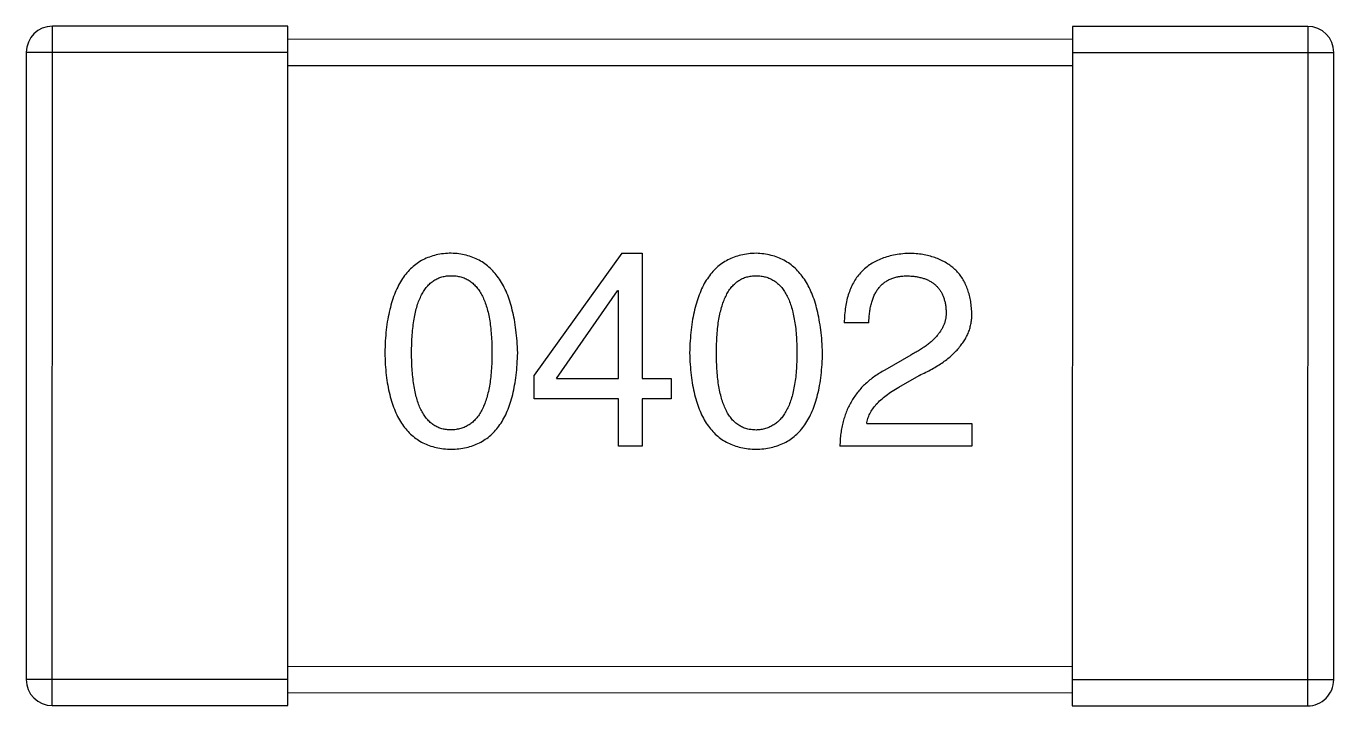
# Model space of a CAD drawing. Header units: inches. Extents: x -29 to 164, y -51 to 83.
# Drawn here: x 155.16 to 156.16, y 19.866 to 20.386 of the extents above; entities that cross this region are included whole.
import ezdxf

# ---------------------------------------------------------------- set-up
doc = ezdxf.new("R2010")
doc.units = ezdxf.units.IN
doc.header["$LTSCALE"] = 1.21
doc.header["$MEASUREMENT"] = 0
doc.layers.get('0').update_dxf_attribs({"linetype": 'CONTINUOUS'})

msp = doc.modelspace()

# ---------------------------------------------------------------- linework, layer by layer
at = {"color": 7, "linetype": 'Continuous'}
for p, q in [((155.1801, 19.8661), (155.1802, 20.3861)), ((155.3602, 20.3861), (155.1802, 20.3861)), ((155.3601, 19.8661), (155.3602, 20.3861)), ((155.9602, 20.3859), (155.9601, 19.8659)), ((156.1402, 20.3859), (155.9602, 20.3859)), ((156.1402, 20.3859), (156.1401, 19.8659)), ((155.9602, 20.3759), (155.3602, 20.3761)), ((155.1602, 20.3661), (155.1601, 19.8861)), ((155.1602, 20.3661), (155.3602, 20.3661)), ((155.9602, 20.3659), (156.1602, 20.3659)), ((156.1601, 19.8859), (156.1602, 20.3659)), ((155.3602, 20.3561), (155.9602, 20.3559)), ((155.6157, 20.2123), (155.5485, 20.1189)), ((155.6157, 20.2123), (155.6313, 20.2123)), ((155.6313, 20.2123), (155.6313, 20.1164)), ((155.5657, 20.1164), (155.6124, 20.1836)), ((155.6132, 20.1836), (155.6124, 20.1836)), ((155.6132, 20.1164), (155.6132, 20.1836)), ((155.8046, 20.159), (155.7857, 20.159)), ((155.8366, 20.1344), (155.8169, 20.1229)), ((155.5485, 20.1008), (155.5485, 20.1189)), ((155.5657, 20.1164), (155.6132, 20.1164)), ((155.6313, 20.1164), (155.6534, 20.1164)), ((155.6534, 20.1164), (155.6534, 20.1008)), ((155.8275, 20.1098), (155.8431, 20.1188)), ((155.6132, 20.1008), (155.5485, 20.1008)), ((155.6132, 20.0647), (155.6132, 20.1008)), ((155.6534, 20.1008), (155.6313, 20.1008)), ((155.6313, 20.1008), (155.6313, 20.0647)), ((155.8029, 20.0819), (155.8833, 20.0819)), ((155.8833, 20.0819), (155.8833, 20.0647)), ((155.6313, 20.0647), (155.6132, 20.0647)), ((155.8833, 20.0647), (155.7824, 20.0647)), ((155.9601, 19.8959), (155.3601, 19.8961)), ((155.3601, 19.8861), (155.1601, 19.8861)), ((156.1601, 19.8859), (155.9601, 19.8859)), ((155.3601, 19.8761), (155.9601, 19.8759)), ((155.1801, 19.8661), (155.3601, 19.8661)), ((155.9601, 19.8659), (156.1401, 19.8659))]:
    msp.add_line(p, q, dxfattribs=at)
for centre, start, end in [((155.1802, 20.3661), 89.988, 179.988), ((156.1402, 20.3659), 359.988, 89.988), ((155.1801, 19.8861), 179.988, 269.988), ((156.1401, 19.8859), 269.988, 359.988)]:
    msp.add_arc(centre, 0.02, start, end, dxfattribs=at)
for points, knots in [([(155.4852, 20.2123), (155.4832, 20.2122), (155.4793, 20.2121), (155.4737, 20.2111), (155.4685, 20.2095), (155.4635, 20.2074), (155.459, 20.2046), (155.4549, 20.2013), (155.4511, 20.1974), (155.4478, 20.1928), (155.4448, 20.1877), (155.4422, 20.1821), (155.4399, 20.1758), (155.4381, 20.169), (155.4365, 20.1616), (155.4354, 20.1536), (155.4347, 20.1451), (155.4345, 20.1391), (155.4344, 20.1361)], [0, 0, 0, 0, 0.057911, 0.113262, 0.165956, 0.217443, 0.268511, 0.319665, 0.372, 0.426129, 0.483365, 0.543779, 0.607756, 0.676562, 0.749704, 0.827713, 0.911177, 1, 1, 1, 1]), ([(155.536, 20.1361), (155.5359, 20.1391), (155.5356, 20.1449), (155.5348, 20.1534), (155.5336, 20.1613), (155.532, 20.1687), (155.5301, 20.1755), (155.5279, 20.1817), (155.5252, 20.1873), (155.5222, 20.1924), (155.5188, 20.1969), (155.5151, 20.2009), (155.511, 20.2043), (155.5066, 20.207), (155.5017, 20.2092), (155.4965, 20.2109), (155.491, 20.212), (155.4872, 20.2122), (155.4852, 20.2123)], [0, 0, 0, 0, 0.088475, 0.171606, 0.249595, 0.322626, 0.391327, 0.455765, 0.516374, 0.573675, 0.628522, 0.681161, 0.732559, 0.783563, 0.83504, 0.887639, 0.942585, 1, 1, 1, 1]), ([(155.7184, 20.2123), (155.7164, 20.2122), (155.7125, 20.212), (155.7068, 20.211), (155.7016, 20.2094), (155.6967, 20.2073), (155.6922, 20.2046), (155.688, 20.2012), (155.6843, 20.1973), (155.6809, 20.1928), (155.6779, 20.1877), (155.6753, 20.182), (155.6731, 20.1758), (155.6712, 20.1689), (155.6697, 20.1616), (155.6686, 20.1536), (155.6678, 20.145), (155.6676, 20.1391), (155.6675, 20.136)], [0, 0, 0, 0, 0.057911, 0.113262, 0.165956, 0.217443, 0.268511, 0.319665, 0.372, 0.426129, 0.483365, 0.543779, 0.607756, 0.676562, 0.749704, 0.827713, 0.911177, 1, 1, 1, 1]), ([(155.7692, 20.136), (155.769, 20.139), (155.7688, 20.1449), (155.7679, 20.1534), (155.7667, 20.1613), (155.7652, 20.1686), (155.7633, 20.1754), (155.761, 20.1816), (155.7584, 20.1873), (155.7554, 20.1924), (155.752, 20.1969), (155.7483, 20.2008), (155.7442, 20.2042), (155.7397, 20.207), (155.7349, 20.2092), (155.7297, 20.2108), (155.7241, 20.2119), (155.7203, 20.2121), (155.7184, 20.2123)], [0, 0, 0, 0, 0.088475, 0.171606, 0.249595, 0.322626, 0.391327, 0.455765, 0.516374, 0.573675, 0.628522, 0.681161, 0.732559, 0.783563, 0.83504, 0.887639, 0.942585, 1, 1, 1, 1]), ([(155.8366, 20.2122), (155.8345, 20.2121), (155.8306, 20.212), (155.8249, 20.2111), (155.8196, 20.21), (155.8147, 20.2084), (155.8101, 20.2064), (155.806, 20.2041), (155.8022, 20.2013), (155.7988, 20.1982), (155.7958, 20.1946), (155.7932, 20.1907), (155.791, 20.1863), (155.7891, 20.1816), (155.7877, 20.1765), (155.7866, 20.171), (155.786, 20.1651), (155.7858, 20.1611), (155.7857, 20.159)], [0, 0, 0, 0, 0.07282, 0.141057, 0.2062, 0.267672, 0.326735, 0.383519, 0.439188, 0.494454, 0.549628, 0.605958, 0.66397, 0.72402, 0.787502, 0.854127, 0.925065, 1, 1, 1, 1]), ([(155.8833, 20.168), (155.8831, 20.1697), (155.8829, 20.173), (155.8821, 20.1777), (155.881, 20.1822), (155.8795, 20.1864), (155.8777, 20.1903), (155.8757, 20.1938), (155.8732, 20.1971), (155.8704, 20.2), (155.8673, 20.2026), (155.8639, 20.2049), (155.8601, 20.2069), (155.8561, 20.2087), (155.8516, 20.21), (155.8469, 20.2111), (155.8419, 20.2119), (155.8384, 20.2121), (155.8366, 20.2122)], [0, 0, 0, 0, 0.070688, 0.137741, 0.201612, 0.262778, 0.321223, 0.378455, 0.434411, 0.490146, 0.546362, 0.603392, 0.662208, 0.723401, 0.787372, 0.85442, 0.925153, 1, 1, 1, 1]), ([(155.4549, 20.1361), (155.4549, 20.1385), (155.4549, 20.1431), (155.4553, 20.1498), (155.4559, 20.156), (155.4567, 20.1618), (155.4578, 20.1671), (155.459, 20.172), (155.4606, 20.1764), (155.4624, 20.1803), (155.4644, 20.1838), (155.4666, 20.1868), (155.4691, 20.1894), (155.4719, 20.1915), (155.4749, 20.1931), (155.4781, 20.1943), (155.4816, 20.195), (155.484, 20.1951), (155.4852, 20.1951)], [0, 0, 0, 0, 0.096452, 0.187278, 0.271765, 0.350519, 0.423437, 0.491321, 0.554011, 0.612224, 0.666281, 0.717003, 0.764884, 0.811423, 0.856783, 0.902993, 0.950236, 1, 1, 1, 1]), ([(155.4852, 20.1951), (155.4865, 20.1951), (155.4889, 20.195), (155.4925, 20.1943), (155.4958, 20.1931), (155.4989, 20.1915), (155.5017, 20.1894), (155.5043, 20.1868), (155.5066, 20.1838), (155.5087, 20.1803), (155.5105, 20.1763), (155.5121, 20.172), (155.5134, 20.1671), (155.5145, 20.1618), (155.5153, 20.156), (155.5159, 20.1498), (155.5163, 20.1431), (155.5163, 20.1385), (155.5163, 20.1361)], [0, 0, 0, 0, 0.050604, 0.098688, 0.145699, 0.191791, 0.238625, 0.286717, 0.337546, 0.391814, 0.449755, 0.512106, 0.579685, 0.652048, 0.730262, 0.814146, 0.904281, 1, 1, 1, 1]), ([(155.688, 20.136), (155.688, 20.1384), (155.6881, 20.143), (155.6885, 20.1497), (155.689, 20.156), (155.6898, 20.1617), (155.6909, 20.167), (155.6922, 20.1719), (155.6937, 20.1763), (155.6955, 20.1802), (155.6975, 20.1837), (155.6997, 20.1868), (155.7023, 20.1893), (155.705, 20.1914), (155.708, 20.1931), (155.7112, 20.1942), (155.7147, 20.1949), (155.7171, 20.195), (155.7184, 20.1951)], [0, 0, 0, 0, 0.096452, 0.187278, 0.271765, 0.350519, 0.423437, 0.491321, 0.554011, 0.612224, 0.666281, 0.717003, 0.764884, 0.811423, 0.856783, 0.902993, 0.950236, 1, 1, 1, 1]), ([(155.7184, 20.1951), (155.7196, 20.195), (155.7221, 20.1949), (155.7256, 20.1942), (155.729, 20.1931), (155.732, 20.1914), (155.7348, 20.1893), (155.7374, 20.1868), (155.7397, 20.1837), (155.7418, 20.1803), (155.7436, 20.1763), (155.7452, 20.1719), (155.7465, 20.167), (155.7476, 20.1617), (155.7485, 20.156), (155.7491, 20.1497), (155.7494, 20.143), (155.7495, 20.1384), (155.7495, 20.136)], [0, 0, 0, 0, 0.050604, 0.098688, 0.145699, 0.191791, 0.238625, 0.286717, 0.337546, 0.391814, 0.449755, 0.512106, 0.579685, 0.652048, 0.730262, 0.814146, 0.904281, 1, 1, 1, 1]), ([(155.8046, 20.159), (155.8046, 20.1604), (155.8047, 20.1633), (155.8052, 20.1673), (155.8058, 20.1712), (155.8067, 20.1747), (155.8078, 20.1779), (155.809, 20.1809), (155.8106, 20.1836), (155.8123, 20.186), (155.8143, 20.1882), (155.8165, 20.19), (155.8189, 20.1916), (155.8215, 20.1929), (155.8244, 20.1938), (155.8274, 20.1945), (155.8307, 20.1949), (155.8329, 20.195), (155.8341, 20.195)], [0, 0, 0, 0, 0.082594, 0.15978, 0.232961, 0.301462, 0.365595, 0.426678, 0.484662, 0.540809, 0.595146, 0.648401, 0.702272, 0.757102, 0.813447, 0.872233, 0.934055, 1, 1, 1, 1]), ([(155.8341, 20.195), (155.8352, 20.195), (155.8374, 20.1948), (155.8406, 20.1945), (155.8436, 20.1939), (155.8464, 20.1931), (155.8489, 20.1922), (155.8513, 20.191), (155.8535, 20.1896), (155.8555, 20.1881), (155.8572, 20.1863), (155.8588, 20.1844), (155.8601, 20.1823), (155.8612, 20.18), (155.8621, 20.1774), (155.8629, 20.1747), (155.8634, 20.1718), (155.8635, 20.1698), (155.8636, 20.1688)], [0, 0, 0, 0, 0.076112, 0.148436, 0.216883, 0.281466, 0.34298, 0.402356, 0.459881, 0.51546, 0.571111, 0.62658, 0.683162, 0.741007, 0.801404, 0.863825, 0.930544, 1, 1, 1, 1]), ([(155.8636, 20.1688), (155.8637, 20.168), (155.8638, 20.1664), (155.8636, 20.164), (155.8632, 20.1616), (155.8626, 20.1592), (155.8617, 20.157), (155.8606, 20.1547), (155.8593, 20.1525), (155.8576, 20.1503), (155.8559, 20.1481), (155.8538, 20.1461), (155.8515, 20.144), (155.849, 20.142), (155.8462, 20.14), (155.8432, 20.1381), (155.84, 20.1362), (155.8377, 20.135), (155.8366, 20.1344)], [0, 0, 0, 0, 0.052237, 0.103888, 0.155485, 0.207395, 0.259864, 0.31356, 0.369176, 0.4266, 0.486836, 0.550048, 0.61567, 0.685271, 0.75824, 0.834614, 0.915635, 1, 1, 1, 1]), ([(155.8431, 20.1188), (155.8448, 20.1196), (155.8481, 20.1211), (155.8528, 20.1236), (155.8572, 20.1262), (155.8613, 20.1289), (155.865, 20.1316), (155.8684, 20.1345), (155.8714, 20.1374), (155.874, 20.1405), (155.8764, 20.1436), (155.8784, 20.1468), (155.8801, 20.1501), (155.8815, 20.1535), (155.8824, 20.157), (155.8831, 20.1606), (155.8834, 20.1643), (155.8833, 20.1667), (155.8833, 20.168)], [0, 0, 0, 0, 0.082731, 0.161257, 0.236138, 0.307554, 0.375712, 0.440848, 0.502916, 0.562567, 0.619798, 0.675716, 0.73039, 0.78386, 0.837315, 0.890547, 0.944917, 1, 1, 1, 1]), ([(155.4344, 20.1361), (155.4345, 20.1332), (155.4347, 20.1274), (155.4354, 20.1191), (155.4365, 20.1114), (155.438, 20.1043), (155.4399, 20.0977), (155.4422, 20.0916), (155.4447, 20.0861), (155.4478, 20.0812), (155.4511, 20.0768), (155.4549, 20.073), (155.459, 20.0698), (155.4635, 20.0671), (155.4684, 20.0651), (155.4737, 20.0635), (155.4793, 20.0626), (155.4832, 20.0624), (155.4852, 20.0623)], [0, 0, 0, 0, 0.087693, 0.170223, 0.247496, 0.319826, 0.387768, 0.451403, 0.511459, 0.568358, 0.622671, 0.675251, 0.726739, 0.778422, 0.830759, 0.884394, 0.940865, 1, 1, 1, 1]), ([(155.4852, 20.0771), (155.4839, 20.0771), (155.4816, 20.0772), (155.4781, 20.0779), (155.4748, 20.079), (155.4719, 20.0807), (155.4691, 20.0828), (155.4666, 20.0854), (155.4643, 20.0884), (155.4623, 20.0919), (155.4605, 20.0958), (155.459, 20.1002), (155.4578, 20.1051), (155.4567, 20.1104), (155.4559, 20.1162), (155.4553, 20.1224), (155.4549, 20.1291), (155.4549, 20.1337), (155.4549, 20.1361)], [0, 0, 0, 0, 0.049766, 0.097012, 0.143225, 0.188786, 0.235079, 0.282962, 0.333687, 0.387747, 0.445963, 0.508657, 0.576545, 0.649868, 0.72822, 0.812712, 0.903543, 1, 1, 1, 1]), ([(155.4852, 20.0623), (155.4872, 20.0624), (155.491, 20.0626), (155.4967, 20.0635), (155.5019, 20.0651), (155.5068, 20.0671), (155.5113, 20.0698), (155.5155, 20.073), (155.5192, 20.0768), (155.5226, 20.0812), (155.5256, 20.0861), (155.5282, 20.0916), (155.5305, 20.0976), (155.5323, 20.1042), (155.5338, 20.1114), (155.5349, 20.1191), (155.5357, 20.1274), (155.5359, 20.1331), (155.536, 20.1361)], [0, 0, 0, 0, 0.059134, 0.115603, 0.169236, 0.221572, 0.273254, 0.32474, 0.377319, 0.431815, 0.488555, 0.548609, 0.612242, 0.680182, 0.75251, 0.829782, 0.91231, 1, 1, 1, 1]), ([(155.5163, 20.1361), (155.5163, 20.1337), (155.5163, 20.1292), (155.5159, 20.1226), (155.5153, 20.1164), (155.5145, 20.1107), (155.5134, 20.1054), (155.512, 20.1006), (155.5105, 20.0962), (155.5087, 20.0923), (155.5066, 20.0888), (155.5042, 20.0857), (155.5017, 20.0831), (155.4989, 20.081), (155.4958, 20.0793), (155.4925, 20.0781), (155.4889, 20.0773), (155.4864, 20.0771), (155.4852, 20.0771)], [0, 0, 0, 0, 0.094834, 0.184067, 0.267029, 0.344713, 0.417334, 0.484367, 0.546941, 0.604717, 0.65953, 0.710539, 0.759381, 0.806382, 0.853027, 0.900623, 0.949121, 1, 1, 1, 1]), ([(155.6675, 20.136), (155.6676, 20.1331), (155.6678, 20.1274), (155.6686, 20.1191), (155.6697, 20.1114), (155.6712, 20.1042), (155.6731, 20.0976), (155.6753, 20.0916), (155.6779, 20.0861), (155.6809, 20.0811), (155.6843, 20.0768), (155.688, 20.073), (155.6922, 20.0697), (155.6967, 20.0671), (155.7016, 20.065), (155.7068, 20.0635), (155.7125, 20.0625), (155.7163, 20.0624), (155.7183, 20.0623)], [0, 0, 0, 0, 0.087693, 0.170223, 0.247496, 0.319826, 0.387768, 0.451403, 0.511459, 0.568358, 0.622671, 0.675251, 0.726739, 0.778422, 0.830759, 0.884394, 0.940865, 1, 1, 1, 1]), ([(155.7183, 20.077), (155.7171, 20.0771), (155.7147, 20.0772), (155.7112, 20.0778), (155.708, 20.079), (155.705, 20.0807), (155.7022, 20.0828), (155.6997, 20.0853), (155.6975, 20.0883), (155.6955, 20.0918), (155.6937, 20.0958), (155.6921, 20.1002), (155.6909, 20.105), (155.6898, 20.1104), (155.689, 20.1161), (155.6884, 20.1224), (155.6881, 20.129), (155.688, 20.1337), (155.688, 20.136)], [0, 0, 0, 0, 0.049766, 0.097012, 0.143225, 0.188786, 0.235079, 0.282962, 0.333687, 0.387747, 0.445963, 0.508657, 0.576545, 0.649868, 0.72822, 0.812712, 0.903543, 1, 1, 1, 1]), ([(155.7495, 20.136), (155.7495, 20.1337), (155.7494, 20.1291), (155.7491, 20.1225), (155.7485, 20.1164), (155.7476, 20.1106), (155.7465, 20.1054), (155.7452, 20.1005), (155.7436, 20.0962), (155.7418, 20.0922), (155.7397, 20.0887), (155.7374, 20.0857), (155.7348, 20.0831), (155.732, 20.081), (155.7289, 20.0793), (155.7256, 20.078), (155.722, 20.0773), (155.7196, 20.0771), (155.7183, 20.077)], [0, 0, 0, 0, 0.094834, 0.184067, 0.267029, 0.344713, 0.417334, 0.484367, 0.546941, 0.604717, 0.65953, 0.710539, 0.759381, 0.806382, 0.853027, 0.900623, 0.949121, 1, 1, 1, 1]), ([(155.7183, 20.0623), (155.7203, 20.0624), (155.7242, 20.0625), (155.7298, 20.0635), (155.7351, 20.065), (155.74, 20.0671), (155.7445, 20.0697), (155.7486, 20.0729), (155.7524, 20.0767), (155.7558, 20.0811), (155.7588, 20.0861), (155.7614, 20.0915), (155.7636, 20.0976), (155.7655, 20.1042), (155.767, 20.1113), (155.7681, 20.1191), (155.7689, 20.1274), (155.7691, 20.1331), (155.7692, 20.136)], [0, 0, 0, 0, 0.059134, 0.115603, 0.169236, 0.221572, 0.273254, 0.32474, 0.377319, 0.431815, 0.488555, 0.548609, 0.612242, 0.680182, 0.75251, 0.829782, 0.91231, 1, 1, 1, 1]), ([(155.8169, 20.1229), (155.8155, 20.1221), (155.8128, 20.1206), (155.809, 20.1181), (155.8054, 20.1154), (155.8021, 20.1125), (155.799, 20.1095), (155.7963, 20.1063), (155.7937, 20.1029), (155.7914, 20.0994), (155.7894, 20.0956), (155.7876, 20.0917), (155.7861, 20.0877), (155.7849, 20.0834), (155.7838, 20.079), (155.7831, 20.0744), (155.7826, 20.0696), (155.7825, 20.0664), (155.7824, 20.0647)], [0, 0, 0, 0, 0.065828, 0.130094, 0.192451, 0.254037, 0.313974, 0.373757, 0.433048, 0.492243, 0.551902, 0.611758, 0.672678, 0.734814, 0.798569, 0.863693, 0.930488, 1, 1, 1, 1]), ([(155.8029, 20.0819), (155.8032, 20.0832), (155.8037, 20.0858), (155.8053, 20.0896), (155.8075, 20.0933), (155.8103, 20.0968), (155.8137, 20.1003), (155.8178, 20.1036), (155.8224, 20.1068), (155.8258, 20.1088), (155.8275, 20.1098)], [0, 0, 0, 0, 0.103034, 0.208166, 0.318255, 0.434664, 0.559728, 0.695394, 0.841708, 1, 1, 1, 1])]:
    msp.add_open_spline(points, degree=3, knots=knots, dxfattribs=at)

doc.saveas('drawing.dxf')
